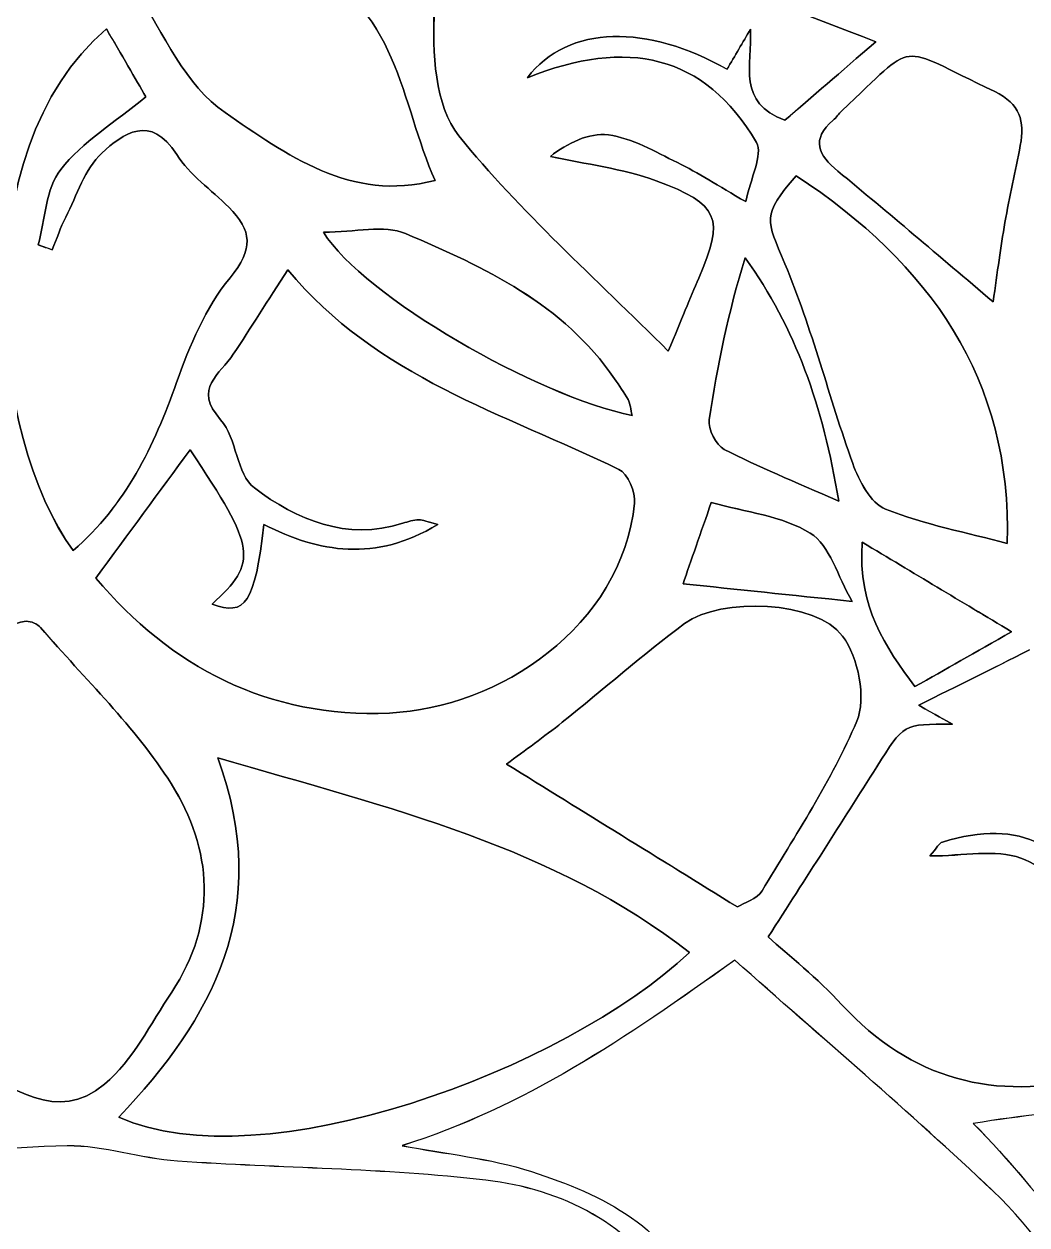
# Model space of a CAD drawing. Extents: x 105 to 524, y 66 to 486.
# Drawn here: x 227.5 to 274.8, y 189.1 to 245.6 of the extents above; entities that cross this region are included whole.
import ezdxf

# ---------------------------------------------------------------- set-up
doc = ezdxf.new("R2010")
doc.units = 0
doc.layers.add('tree', color=7, linetype='CONTINUOUS')

msp = doc.modelspace()

# ---------------------------------------------------------------- linework, layer by layer
at = {"layer": 'tree', "color": 7}
for p, q in [((231.401112, 245.400191), (231.401112, 245.400191)), ((231.401165, 245.400163), (231.401165, 245.400163)), ((267.651346, 244.798307), (267.651346, 244.798307)), ((267.651428, 244.798416), (267.651428, 244.798416)), ((263.900677, 238.486188), (263.900677, 238.486188)), ((263.900701, 238.486241), (263.900701, 238.486241)), ((241.625766, 235.823266), (241.625766, 235.823266)), ((241.625818, 235.823319), (241.625818, 235.823319)), ((228.848271, 235.002088), (228.181757, 235.22475)), ((228.848271, 235.002088), (228.181757, 235.22475)), ((273.177416, 232.552804), (273.177416, 232.552804)), ((273.177416, 232.55278), (273.177416, 232.55278)), ((265.905749, 223.161165), (265.905749, 223.161165)), ((265.90583, 223.161221), (265.90583, 223.161221)), ((267.008677, 221.221335), (267.008677, 221.221335)), ((267.008758, 221.221229), (267.008758, 221.221229)), ((230.899328, 219.528958), (230.899328, 219.528891)), ((230.899356, 219.528792), (230.899356, 219.528944)), ((266.529619, 218.435125), (266.529619, 218.435125)), ((266.529647, 218.434991), (266.529647, 218.434991)), ((261.125667, 204.039251), (261.125667, 204.039251)), ((261.125691, 204.039198), (261.125691, 204.039198)), ((262.577979, 202.625427), (262.577979, 202.625427)), ((262.57806, 202.625321), (262.57806, 202.625321)), ((258.874842, 201.893258), (258.874842, 201.893258)), ((258.874842, 201.893205), (258.874842, 201.893205))]:
    msp.add_line(p, q, dxfattribs=at)
for points in [[(248.767279, 252.031888), (254.949904, 249.663768), (260.946406, 247.366663), (267.651346, 244.798307)], [(248.767279, 252.031888), (254.949904, 249.663768), (260.946406, 247.366663), (267.651346, 244.798307)], [(267.651428, 244.798416), (260.946487, 247.366772), (254.949985, 249.663606), (248.76736, 252.031994)], [(267.651428, 244.798416), (260.946487, 247.366772), (254.949985, 249.663606), (248.76736, 252.031994)], [(246.886645, 238.265928), (245.231303, 241.889657), (245.208873, 246.615486), (240.359815, 248.530272)], [(246.886645, 238.265928), (245.231303, 241.889657), (245.208873, 246.615486), (240.359815, 248.530272)], [(240.359868, 248.530301), (245.208926, 246.615514), (245.231359, 241.889686), (246.886698, 238.265956)], [(240.359868, 248.530301), (245.208926, 246.615514), (245.231359, 241.889686), (246.886698, 238.265956)], [(232.804106, 247.210587), (234.069576, 245.18874), (235.132368, 242.724242), (236.985581, 241.459286)], [(232.804106, 247.210587), (234.069576, 245.18874), (235.132368, 242.724242), (236.985581, 241.459286)], [(236.985634, 241.459311), (235.132421, 242.724266), (234.069629, 245.188768), (232.804159, 247.210615)], [(236.985634, 241.459311), (235.132421, 242.724266), (234.069629, 245.188768), (232.804159, 247.210615)], [(248.009438, 240.359752), (246.869472, 241.77395), (246.739696, 244.329758), (246.850514, 246.326773)], [(248.009438, 240.359752), (246.869472, 241.77395), (246.739696, 244.329758), (246.850514, 246.326773)], [(246.850595, 246.326614), (246.739777, 244.329596), (246.869539, 241.774056), (248.009251, 240.359858)], [(246.850595, 246.326614), (246.739777, 244.329596), (246.869539, 241.774056), (248.009251, 240.359858)], [(251.231813, 243.106557), (253.16887, 245.632464), (256.917754, 245.616977), (260.638865, 243.503023)], [(251.231813, 243.106557), (253.16887, 245.632464), (256.917754, 245.616977), (260.638865, 243.503023)], [(260.637983, 243.504519), (256.917673, 245.617139), (253.168792, 245.632358), (251.232, 243.106452)], [(260.637983, 243.504519), (256.917673, 245.617139), (253.168792, 245.632358), (251.232, 243.106452)], [(231.401112, 245.400191), (224.643297, 239.661171), (225.916247, 226.131113), (229.834426, 220.834483)], [(231.401112, 245.400191), (224.643297, 239.661171), (225.916247, 226.131113), (229.834426, 220.834483)], [(229.834211, 220.834454), (225.916299, 226.131088), (224.64335, 239.661143), (231.401165, 245.400163)], [(229.834211, 220.834454), (225.916299, 226.131088), (224.64335, 239.661143), (231.401165, 245.400163)], [(233.258861, 242.19989), (232.777669, 243.029133), (232.095933, 244.203583), (231.401112, 245.400191)], [(233.258861, 242.19989), (232.777669, 243.029133), (232.095933, 244.203583), (231.401112, 245.400191)], [(231.401165, 245.400163), (232.095717, 244.203555), (232.777453, 243.029105), (233.258914, 242.199862)], [(231.401165, 245.400163), (232.095717, 244.203555), (232.777453, 243.029105), (233.258914, 242.199862)], [(262.020763, 240.058706), (259.599303, 244.202514), (255.924921, 244.992511), (251.231813, 243.106557)], [(262.020763, 240.058706), (259.599303, 244.202514), (255.924921, 244.992511), (251.231813, 243.106557)], [(251.232, 243.106452), (255.924844, 244.992402), (259.599222, 244.202409), (262.020681, 240.058596)], [(251.232, 243.106452), (255.924844, 244.992402), (259.599222, 244.202409), (262.020681, 240.058596)], [(261.750976, 245.397948), (261.380333, 244.766271), (261.009691, 244.134594), (260.637983, 243.504519)], [(261.750976, 245.397948), (261.380333, 244.766271), (261.009691, 244.134594), (260.637983, 243.504519)], [(260.638865, 243.503023), (261.009504, 244.1347), (261.380146, 244.766377), (261.750789, 245.397786)], [(260.638865, 243.503023), (261.009504, 244.1347), (261.380146, 244.766377), (261.750789, 245.397786)], [(263.367329, 241.101693), (261.130927, 241.90023), (261.7929, 243.677789), (261.750976, 245.397948)], [(263.367329, 241.101693), (261.130927, 241.90023), (261.7929, 243.677789), (261.750976, 245.397948)], [(261.750789, 245.397786), (261.792713, 243.677895), (261.131004, 241.90034), (263.367411, 241.101799)], [(261.750789, 245.397786), (261.792713, 243.677895), (261.131004, 241.90034), (263.367411, 241.101799)], [(267.651346, 244.798307), (265.940462, 243.321903), (264.661639, 242.218471), (263.367329, 241.101693)], [(267.651346, 244.798307), (265.940462, 243.321903), (264.661639, 242.218471), (263.367329, 241.101693)], [(263.367411, 241.101799), (264.661721, 242.21858), (265.940544, 243.322009), (267.651428, 244.798416)], [(263.367411, 241.101799), (264.661721, 242.21858), (265.940544, 243.322009), (267.651428, 244.798416)], [(273.254054, 242.449251), (268.469618, 244.722057), (269.67367, 244.902803), (266.041748, 241.53671)], [(273.254054, 242.449251), (268.469618, 244.722057), (269.67367, 244.902803), (266.041748, 241.53671)], [(266.041748, 241.536682), (269.67367, 244.902778), (268.469618, 244.722033), (273.254054, 242.449223)], [(266.041748, 241.536682), (269.67367, 244.902778), (268.469618, 244.722033), (273.254054, 242.449223)], [(229.24268, 238.784137), (230.261679, 240.083799), (231.784303, 240.989132), (233.258861, 242.19989)], [(229.24268, 238.784137), (230.261679, 240.083799), (231.784303, 240.989132), (233.258861, 242.19989)], [(233.258914, 242.199862), (231.784091, 240.989104), (230.261731, 240.083774), (229.242733, 238.784112)], [(233.258914, 242.199862), (231.784091, 240.989104), (230.261731, 240.083774), (229.242733, 238.784112)], [(274.457308, 239.915601), (274.673339, 241.044931), (274.459778, 241.876308), (273.254054, 242.449251)], [(274.457308, 239.915601), (274.673339, 241.044931), (274.459778, 241.876308), (273.254054, 242.449251)], [(273.254054, 242.449223), (274.459711, 241.876284), (274.673339, 241.044906), (274.457308, 239.915577)], [(273.254054, 242.449223), (274.459711, 241.876284), (274.673339, 241.044906), (274.457308, 239.915577)], [(234.710189, 239.483893), (233.479164, 241.442734), (232.172838, 240.46131), (231.180273, 239.548236)], [(234.710189, 239.483893), (233.479164, 241.442734), (232.172838, 240.46131), (231.180273, 239.548236)], [(231.180326, 239.548211), (232.172623, 240.461285), (233.479217, 241.442706), (234.710242, 239.483868)], [(231.180326, 239.548211), (232.172623, 240.461285), (233.479217, 241.442706), (234.710242, 239.483868)], [(236.985581, 241.459286), (239.851918, 239.502851), (242.913454, 237.21429), (246.886645, 238.265928)], [(236.985581, 241.459286), (239.851918, 239.502851), (242.913454, 237.21429), (246.886645, 238.265928)], [(246.886698, 238.265956), (242.913242, 237.214318), (239.851971, 239.502876), (236.985634, 241.459311)], [(246.886698, 238.265956), (242.913242, 237.214318), (239.851971, 239.502876), (236.985634, 241.459311)], [(265.639864, 241.101263), (264.582413, 240.191128), (264.938101, 239.465739), (265.864439, 238.702176)], [(265.639864, 241.101263), (264.582413, 240.191128), (264.938101, 239.465739), (265.864439, 238.702176)], [(265.864439, 238.702148), (264.938101, 239.465714), (264.582413, 240.191099), (265.639864, 241.101238)], [(265.864439, 238.702148), (264.938101, 239.465714), (264.582413, 240.191099), (265.639864, 241.101238)], [(266.041748, 241.53671), (265.897286, 241.402951), (265.788602, 241.229416), (265.639864, 241.101263)], [(266.041748, 241.53671), (265.897286, 241.402951), (265.788602, 241.229416), (265.639864, 241.101263)], [(265.639864, 241.101238), (265.788602, 241.229388), (265.897286, 241.402926), (266.041748, 241.536682)], [(265.639864, 241.101238), (265.788602, 241.229388), (265.897286, 241.402926), (266.041748, 241.536682)], [(255.047373, 240.408075), (254.127709, 240.531421), (253.12286, 240.020419), (252.315084, 239.396217)], [(255.047373, 240.408075), (254.127709, 240.531421), (253.12286, 240.020419), (252.315084, 239.396217)], [(252.315165, 239.396323), (253.122942, 240.020524), (254.127787, 240.531527), (255.04745, 240.408181)], [(252.315165, 239.396323), (253.122942, 240.020524), (254.127787, 240.531527), (255.04745, 240.408181)], [(248.009251, 240.359858), (250.892945, 236.782314), (254.401232, 233.708296), (257.872131, 230.21859)], [(248.009251, 240.359858), (250.892945, 236.782314), (254.401232, 233.708296), (257.872131, 230.21859)], [(257.87205, 230.218753), (254.401419, 233.70819), (250.892867, 236.782208), (248.009438, 240.359752)], [(257.87205, 230.218753), (254.401419, 233.70819), (250.892867, 236.782208), (248.009438, 240.359752)], [(258.301172, 239.107613), (257.248526, 239.623685), (256.17158, 240.257499), (255.047373, 240.408075)], [(258.301172, 239.107613), (257.248526, 239.623685), (256.17158, 240.257499), (255.047373, 240.408075)], [(255.04745, 240.408181), (256.171661, 240.257605), (257.248607, 239.623794), (258.301254, 239.107719)], [(255.04745, 240.408181), (256.171661, 240.257605), (257.248607, 239.623794), (258.301254, 239.107719)], [(262.020681, 240.058596), (262.355274, 239.485925), (261.740029, 238.358465), (261.519458, 237.265178)], [(262.020681, 240.058596), (262.355274, 239.485925), (261.740029, 238.358465), (261.519458, 237.265178)], [(261.519539, 237.265284), (261.74011, 238.358303), (262.355355, 239.486031), (262.020763, 240.058706)], [(261.519539, 237.265284), (261.74011, 238.358303), (262.355355, 239.486031), (262.020763, 240.058706)], [(273.734982, 236.283863), (273.948342, 237.499158), (274.225254, 238.703242), (274.457308, 239.915601)], [(273.734982, 236.283863), (273.948342, 237.499158), (274.225254, 238.703242), (274.457308, 239.915601)], [(274.457308, 239.915577), (274.225254, 238.703217), (273.948342, 237.499133), (273.734982, 236.283835)], [(274.457308, 239.915577), (274.225254, 238.703217), (273.948342, 237.499133), (273.734982, 236.283835)], [(231.180273, 239.548236), (230.372232, 238.804693), (230.007731, 237.569643), (229.479807, 236.535623)], [(231.180273, 239.548236), (230.372232, 238.804693), (230.007731, 237.569643), (229.479807, 236.535623)], [(229.47986, 236.535599), (230.007784, 237.569615), (230.372285, 238.804669), (231.180326, 239.548211)], [(229.47986, 236.535599), (230.007784, 237.569615), (230.372285, 238.804669), (231.180326, 239.548211)], [(237.167695, 237.002041), (236.339895, 237.825675), (235.314751, 238.521963), (234.710189, 239.483893)], [(237.167695, 237.002041), (236.339895, 237.825675), (235.314751, 238.521963), (234.710189, 239.483893)], [(234.710242, 239.483868), (235.314804, 238.521935), (236.339948, 237.82565), (237.167752, 237.002013)], [(234.710242, 239.483868), (235.314804, 238.521935), (236.339948, 237.82565), (237.167752, 237.002013)], [(252.315084, 239.396217), (253.981641, 239.026718), (255.713353, 238.834489), (257.300599, 238.25007)], [(252.315084, 239.396217), (253.981641, 239.026718), (255.713353, 238.834489), (257.300599, 238.25007)], [(257.300681, 238.249908), (255.713431, 238.834598), (253.981723, 239.026823), (252.315165, 239.396323)], [(257.300681, 238.249908), (255.713431, 238.834598), (253.981723, 239.026823), (252.315165, 239.396323)], [(228.181757, 235.22475), (228.511008, 236.430435), (228.531836, 237.877738), (229.24268, 238.784137)], [(228.181757, 235.22475), (228.511008, 236.430435), (228.531836, 237.877738), (229.24268, 238.784137)], [(229.242733, 238.784112), (228.531889, 237.87771), (228.511061, 236.430407), (228.18181, 235.224722)], [(229.242733, 238.784112), (228.531889, 237.87771), (228.511061, 236.430407), (228.18181, 235.224722)], [(261.519458, 237.265178), (260.203784, 238.026071), (259.281718, 238.626781), (258.301172, 239.107613)], [(261.519458, 237.265178), (260.203784, 238.026071), (259.281718, 238.626781), (258.301172, 239.107613)], [(258.301254, 239.107719), (259.281799, 238.626618), (260.203597, 238.025912), (261.519539, 237.265284)], [(258.301254, 239.107719), (259.281799, 238.626618), (260.203597, 238.025912), (261.519539, 237.265284)], [(257.300599, 238.25007), (260.306326, 237.142898), (260.515947, 236.476247), (259.306286, 233.664407)], [(257.300599, 238.25007), (260.306326, 237.142898), (260.515947, 236.476247), (259.306286, 233.664407)], [(259.306367, 233.664513), (260.51576, 236.476357), (260.306407, 237.143008), (257.300681, 238.249908)], [(259.306367, 233.664513), (260.51576, 236.476357), (260.306407, 237.143008), (257.300681, 238.249908)], [(263.900677, 238.486188), (262.260824, 236.609844), (262.493943, 236.421623), (263.366074, 234.339172)], [(263.900677, 238.486188), (262.260824, 236.609844), (262.493943, 236.421623), (263.366074, 234.339172)], [(263.366102, 234.339225), (262.493972, 236.421676), (262.260849, 236.609901), (263.900701, 238.486241)], [(263.366102, 234.339225), (262.493972, 236.421676), (262.260849, 236.609901), (263.900701, 238.486241)], [(273.847137, 221.165805), (274.063968, 228.928006), (270.193851, 234.335705), (263.900677, 238.486188)], [(273.847137, 221.165805), (274.063968, 228.928006), (270.193851, 234.335705), (263.900677, 238.486188)], [(263.900701, 238.486241), (270.193879, 234.335757), (274.063993, 228.928059), (273.847161, 221.165857)], [(263.900701, 238.486241), (270.193879, 234.335757), (274.063993, 228.928059), (273.847161, 221.165857)], [(265.864439, 238.702176), (268.247978, 236.737461), (270.595471, 234.729232), (273.177416, 232.552804)], [(265.864439, 238.702176), (268.247978, 236.737461), (270.595471, 234.729232), (273.177416, 232.552804)], [(273.177416, 232.55278), (270.595471, 234.729207), (268.247978, 236.737437), (265.864439, 238.702148)], [(273.177416, 232.55278), (270.595471, 234.729207), (268.247978, 236.737437), (265.864439, 238.702148)], [(228.848059, 235.002059), (229.056343, 235.514663), (229.22938, 236.044888), (229.47986, 236.535599)], [(228.848059, 235.002059), (229.056343, 235.514663), (229.22938, 236.044888), (229.47986, 236.535599)], [(229.479807, 236.535623), (229.229327, 236.044913), (229.05629, 235.514691), (228.848271, 235.002088)], [(229.479807, 236.535623), (229.229327, 236.044913), (229.05629, 235.514691), (228.848271, 235.002088)], [(237.22324, 233.677862), (238.337037, 235.029855), (238.263335, 235.91169), (237.167695, 237.002041)], [(237.22324, 233.677862), (238.337037, 235.029855), (238.263335, 235.91169), (237.167695, 237.002041)], [(237.167752, 237.002013), (238.263388, 235.911665), (238.336822, 235.029827), (237.223293, 233.677834)], [(237.167752, 237.002013), (238.263388, 235.911665), (238.336822, 235.029827), (237.223293, 233.677834)], [(241.625766, 235.823266), (243.129431, 235.823266), (244.477417, 236.186895), (245.489741, 235.758122)], [(241.625766, 235.823266), (243.129431, 235.823266), (244.477417, 236.186895), (245.489741, 235.758122)], [(245.489525, 235.758175), (244.477469, 236.186948), (243.129216, 235.823319), (241.625818, 235.823319)], [(245.489525, 235.758175), (244.477469, 236.186948), (243.129216, 235.823319), (241.625818, 235.823319)], [(273.177416, 232.552804), (273.385167, 233.961929), (273.531771, 235.127835), (273.734982, 236.283863)], [(273.177416, 232.552804), (273.385167, 233.961929), (273.531771, 235.127835), (273.734982, 236.283863)], [(273.734982, 236.283835), (273.531771, 235.127807), (273.385167, 233.961905), (273.177416, 232.55278)], [(273.734982, 236.283835), (273.531771, 235.127807), (273.385167, 233.961905), (273.177416, 232.55278)], [(256.166535, 227.196315), (251.74473, 228.072544), (243.48966, 232.810653), (241.625766, 235.823266)], [(256.166535, 227.196315), (251.74473, 228.072544), (243.48966, 232.810653), (241.625766, 235.823266)], [(241.625818, 235.823319), (243.489713, 232.81071), (251.744783, 228.072601), (256.166588, 227.1961)], [(241.625818, 235.823319), (243.489713, 232.81071), (251.744783, 228.072601), (256.166588, 227.1961)], [(255.335846, 228.923734), (252.927474, 232.453222), (249.222383, 234.177385), (245.489525, 235.758175)], [(255.335846, 228.923734), (252.927474, 232.453222), (249.222383, 234.177385), (245.489525, 235.758175)], [(245.489741, 235.758122), (249.222331, 234.177328), (252.927686, 232.453166), (255.335793, 228.923681)], [(245.489741, 235.758122), (249.222331, 234.177328), (252.927686, 232.453166), (255.335793, 228.923681)], [(228.18181, 235.224722), (228.403983, 235.150501), (228.626155, 235.07628), (228.848059, 235.002059)], [(228.18181, 235.224722), (228.403983, 235.150501), (228.626155, 235.07628), (228.848059, 235.002059)], [(261.492301, 234.624845), (260.705088, 232.072773), (260.183037, 229.543663), (259.796107, 226.993997)], [(261.492301, 234.624845), (260.705088, 232.072773), (260.183037, 229.543663), (259.796107, 226.993997)], [(259.796294, 226.993944), (260.183224, 229.54361), (260.705007, 232.07272), (261.49222, 234.624788)], [(259.796294, 226.993944), (260.183224, 229.54361), (260.705007, 232.07272), (261.49222, 234.624788)], [(261.49222, 234.624788), (263.87763, 231.295272), (265.148709, 227.658993), (265.905749, 223.161165)], [(261.49222, 234.624788), (263.87763, 231.295272), (265.148709, 227.658993), (265.905749, 223.161165)], [(265.90583, 223.161221), (265.14879, 227.659046), (263.877711, 231.295325), (261.492301, 234.624845)], [(265.90583, 223.161221), (265.14879, 227.659046), (263.877711, 231.295325), (261.492301, 234.624845)], [(263.366074, 234.339172), (264.642226, 231.292121), (265.445198, 228.049907), (266.56193, 224.931037)], [(263.366074, 234.339172), (264.642226, 231.292121), (265.445198, 228.049907), (266.56193, 224.931037)], [(266.561958, 224.93109), (265.445222, 228.049959), (264.642254, 231.292174), (263.366102, 234.339225)], [(266.561958, 224.93109), (265.445222, 228.049959), (264.642254, 231.292174), (263.366102, 234.339225)], [(234.702713, 228.744321), (235.31582, 230.480231), (236.073661, 232.282086), (237.22324, 233.677862)], [(234.702713, 228.744321), (235.31582, 230.480231), (236.073661, 232.282086), (237.22324, 233.677862)], [(237.223293, 233.677834), (236.073449, 232.282058), (235.315608, 230.480207), (234.702766, 228.744297)], [(237.223293, 233.677834), (236.073449, 232.282058), (235.315608, 230.480207), (234.702766, 228.744297)], [(237.377023, 230.074435), (238.195481, 231.319366), (238.991775, 232.578984), (239.944282, 234.060192)], [(237.377023, 230.074435), (238.195481, 231.319366), (238.991775, 232.578984), (239.944282, 234.060192)], [(239.94431, 234.060178), (238.991803, 232.57897), (238.19551, 231.319352), (237.377051, 230.074156)], [(239.94431, 234.060178), (238.991803, 232.57897), (238.19551, 231.319352), (237.377051, 230.074156)], [(239.944282, 234.060192), (244.152462, 228.984351), (250.116654, 227.287155), (255.548645, 224.654456)], [(239.944282, 234.060192), (244.152462, 228.984351), (250.116654, 227.287155), (255.548645, 224.654456)], [(255.548673, 224.654445), (250.116679, 227.286876), (244.152491, 228.984337), (239.94431, 234.060178)], [(255.548673, 224.654445), (250.116679, 227.286876), (244.152491, 228.984337), (239.94431, 234.060178)], [(259.306286, 233.664407), (258.895056, 232.708348), (258.505452, 231.742678), (257.87205, 230.218753)], [(259.306286, 233.664407), (258.895056, 232.708348), (258.505452, 231.742678), (257.87205, 230.218753)], [(257.872131, 230.21859), (258.505533, 231.742516), (258.895134, 232.708189), (259.306367, 233.664513)], [(257.872131, 230.21859), (258.505533, 231.742516), (258.895134, 232.708189), (259.306367, 233.664513)], [(236.778602, 226.994279), (235.459457, 228.474954), (236.759376, 229.134663), (237.377023, 230.074435)], [(236.778602, 226.994279), (235.459457, 228.474954), (236.759376, 229.134663), (237.377023, 230.074435)], [(237.377051, 230.074156), (236.759404, 229.134649), (235.459485, 228.47494), (236.778631, 226.994265)], [(237.377051, 230.074156), (236.759404, 229.134649), (235.459485, 228.47494), (236.778631, 226.994265)], [(234.702766, 228.744297), (233.642108, 225.740761), (232.314951, 222.974574), (229.834211, 220.834454)], [(234.702766, 228.744297), (233.642108, 225.740761), (232.314951, 222.974574), (229.834211, 220.834454)], [(229.834426, 220.834483), (232.315166, 222.974334), (233.642055, 225.740521), (234.702713, 228.744321)], [(229.834426, 220.834483), (232.315166, 222.974334), (233.642055, 225.740521), (234.702713, 228.744321)], [(255.335793, 228.923681), (255.556632, 228.600367), (255.793755, 228.28426), (255.97534, 227.939589)], [(255.335793, 228.923681), (255.556632, 228.600367), (255.793755, 228.28426), (255.97534, 227.939589)], [(255.975393, 227.939642), (255.793808, 228.284317), (255.556685, 228.60042), (255.335846, 228.923734)], [(255.975393, 227.939642), (255.793808, 228.284317), (255.556685, 228.60042), (255.335846, 228.923734)], [(255.97534, 227.939589), (256.083488, 227.734548), (256.097641, 227.480114), (256.166535, 227.196315)], [(255.97534, 227.939589), (256.083488, 227.734548), (256.097641, 227.480114), (256.166535, 227.196315)], [(256.166588, 227.1961), (256.097694, 227.48017), (256.083541, 227.734601), (255.975393, 227.939642)], [(256.166588, 227.1961), (256.097694, 227.48017), (256.083541, 227.734601), (255.975393, 227.939642)], [(238.369588, 223.778226), (237.519355, 224.41711), (237.55006, 226.128192), (236.778602, 226.994279)], [(238.369588, 223.778226), (237.519355, 224.41711), (237.55006, 226.128192), (236.778602, 226.994279)], [(236.778631, 226.994265), (237.550089, 226.128178), (237.519379, 224.416832), (238.369613, 223.778212)], [(236.778631, 226.994265), (237.550089, 226.128178), (237.519379, 224.416832), (238.369613, 223.778212)], [(259.796107, 226.993997), (259.730148, 226.559085), (260.118948, 225.798722), (260.509085, 225.596351)], [(259.796107, 226.993997), (259.730148, 226.559085), (260.118948, 225.798722), (260.509085, 225.596351)], [(260.509272, 225.596298), (260.118871, 225.798669), (259.730335, 226.559032), (259.796294, 226.993944)], [(260.509272, 225.596298), (260.118871, 225.798669), (259.730335, 226.559032), (259.796294, 226.993944)], [(230.899328, 219.528891), (232.424891, 221.605468), (233.890368, 223.599816), (235.338758, 225.57147)], [(230.899328, 219.528891), (232.424891, 221.605468), (233.890368, 223.599816), (235.338758, 225.57147)], [(235.338786, 225.571371), (233.890397, 223.599717), (232.424915, 221.605369), (230.899356, 219.528792)], [(235.338786, 225.571371), (233.890397, 223.599717), (232.424915, 221.605369), (230.899356, 219.528792)], [(235.338758, 225.57147), (238.451834, 220.943089), (238.550101, 220.279909), (236.37832, 218.309857)], [(235.338758, 225.57147), (238.451834, 220.943089), (238.550101, 220.279909), (236.37832, 218.309857)], [(236.378348, 218.309758), (238.550129, 220.27981), (238.451859, 220.94299), (235.338786, 225.571371)], [(236.378348, 218.309758), (238.550129, 220.27981), (238.451859, 220.94299), (235.338786, 225.571371)], [(260.509085, 225.596351), (262.100603, 224.770315), (263.774103, 224.102863), (265.90583, 223.161221)], [(260.509085, 225.596351), (262.100603, 224.770315), (263.774103, 224.102863), (265.90583, 223.161221)], [(265.905749, 223.161165), (263.774022, 224.102807), (262.100526, 224.770259), (260.509272, 225.596298)], [(265.905749, 223.161165), (263.774022, 224.102807), (262.100526, 224.770259), (260.509272, 225.596298)], [(255.548645, 224.654456), (255.966288, 224.452085), (256.335325, 223.57879), (256.281918, 223.06352)], [(255.548645, 224.654456), (255.966288, 224.452085), (256.335325, 223.57879), (256.281918, 223.06352)], [(256.281947, 223.063506), (256.335354, 223.578776), (255.966313, 224.452071), (255.548673, 224.654445)], [(256.281947, 223.063506), (256.335354, 223.578776), (255.966313, 224.452071), (255.548673, 224.654445)], [(266.56193, 224.931037), (266.854333, 224.113806), (267.40709, 223.060567), (268.105918, 222.781841)], [(266.56193, 224.931037), (266.854333, 224.113806), (267.40709, 223.060567), (268.105918, 222.781841)], [(268.105943, 222.781894), (267.407118, 223.060355), (266.854358, 224.113863), (266.561958, 224.93109)], [(268.105943, 222.781894), (267.407118, 223.060355), (266.854358, 224.113863), (266.561958, 224.93109)], [(245.359721, 222.114135), (242.70087, 221.274213), (240.369669, 222.275125), (238.369588, 223.778226)], [(245.359721, 222.114135), (242.70087, 221.274213), (240.369669, 222.275125), (238.369588, 223.778226)], [(238.369613, 223.778212), (240.369693, 222.275111), (242.700895, 221.274199), (245.359745, 222.114121)], [(238.369613, 223.778212), (240.369693, 222.275111), (242.700895, 221.274199), (245.359745, 222.114121)], [(256.281918, 223.06352), (255.677624, 217.235592), (249.902225, 213.410825), (244.729254, 213.17615)], [(256.281918, 223.06352), (255.677624, 217.235592), (249.902225, 213.410825), (244.729254, 213.17615)], [(244.729282, 213.175871), (249.902253, 213.410814), (255.677649, 217.235581), (256.281947, 223.063506)], [(244.729282, 213.175871), (249.902253, 213.410814), (255.677649, 217.235581), (256.281947, 223.063506)], [(259.899182, 223.096342), (259.397959, 221.654649), (258.938395, 220.334159), (258.565883, 219.262498)], [(259.899182, 223.096342), (259.397959, 221.654649), (258.938395, 220.334159), (258.565883, 219.262498)], [(258.565911, 219.262632), (258.93842, 220.334025), (259.397719, 221.654779), (259.899206, 223.096212)], [(258.565911, 219.262632), (258.93842, 220.334025), (259.397719, 221.654779), (259.899206, 223.096212)], [(264.558914, 221.650641), (263.242972, 222.470006), (261.518471, 222.633131), (259.899182, 223.096342)], [(264.558914, 221.650641), (263.242972, 222.470006), (261.518471, 222.633131), (259.899182, 223.096342)], [(259.899206, 223.096212), (261.518231, 222.632997), (263.243, 222.469872), (264.558939, 221.650507)], [(259.899206, 223.096212), (261.518231, 222.632997), (263.243, 222.469872), (264.558939, 221.650507)], [(268.105918, 222.781841), (269.954322, 222.044973), (271.948261, 221.673067), (273.847137, 221.165805)], [(268.105918, 222.781841), (269.954322, 222.044973), (271.948261, 221.673067), (273.847137, 221.165805)], [(273.847161, 221.165857), (271.948021, 221.673124), (269.95435, 222.045026), (268.105943, 222.781894)], [(273.847161, 221.165857), (271.948021, 221.673124), (269.95435, 222.045026), (268.105943, 222.781894)], [(236.37832, 218.309857), (237.9426, 217.714223), (238.392286, 218.357648), (238.81927, 222.051862)], [(236.37832, 218.309857), (237.9426, 217.714223), (238.392286, 218.357648), (238.81927, 222.051862)], [(238.819298, 222.051495), (238.39231, 218.357549), (237.942628, 217.714124), (236.378348, 218.309758)], [(238.819298, 222.051495), (238.39231, 218.357549), (237.942628, 217.714124), (236.378348, 218.309758)], [(238.81927, 222.051862), (241.432994, 220.736714), (244.067277, 220.278575), (247.006516, 222.054332)], [(238.81927, 222.051862), (241.432994, 220.736714), (244.067277, 220.278575), (247.006516, 222.054332)], [(247.006276, 222.054318), (244.067305, 220.278628), (241.433022, 220.736767), (238.819298, 222.051495)], [(247.006276, 222.054318), (244.067305, 220.278628), (241.433022, 220.736767), (238.819298, 222.051495)], [(246.116225, 222.280462), (245.862009, 222.270585), (245.605924, 222.191827), (245.359721, 222.114135)], [(246.116225, 222.280462), (245.862009, 222.270585), (245.605924, 222.191827), (245.359721, 222.114135)], [(245.359745, 222.114121), (245.605953, 222.191813), (245.862038, 222.27057), (246.116253, 222.280184)], [(245.359745, 222.114121), (245.605953, 222.191813), (245.862038, 222.27057), (246.116253, 222.280184)], [(247.006516, 222.054332), (246.509565, 222.187022), (246.310894, 222.287938), (246.116225, 222.280462)], [(247.006516, 222.054332), (246.509565, 222.187022), (246.310894, 222.287938), (246.116225, 222.280462)], [(246.116253, 222.280184), (246.310919, 222.287945), (246.509593, 222.187008), (247.006276, 222.054318)], [(246.116253, 222.280184), (246.310919, 222.287945), (246.509593, 222.187008), (247.006276, 222.054318)], [(266.529619, 218.435125), (265.854025, 219.605303), (265.484451, 221.07423), (264.558914, 221.650641)], [(266.529619, 218.435125), (265.854025, 219.605303), (265.484451, 221.07423), (264.558914, 221.650641)], [(264.558939, 221.650507), (265.484479, 221.074365), (265.854053, 219.605169), (266.529647, 218.434991)], [(264.558939, 221.650507), (265.484479, 221.074365), (265.854053, 219.605169), (266.529647, 218.434991)], [(269.493238, 214.420161), (268.096651, 216.303444), (266.800739, 218.143741), (267.008758, 221.221229)], [(269.493238, 214.420161), (268.096651, 216.303444), (266.800739, 218.143741), (267.008758, 221.221229)], [(267.008677, 221.221335), (266.800926, 218.14385), (268.096838, 216.30355), (269.493157, 214.419998)], [(267.008677, 221.221335), (266.800926, 218.14385), (268.096838, 216.30355), (269.493157, 214.419998)], [(274.047412, 217.00224), (271.599783, 218.469298), (269.477134, 219.741729), (267.008677, 221.221335)], [(274.047412, 217.00224), (271.599783, 218.469298), (269.477134, 219.741729), (267.008677, 221.221335)], [(267.008758, 221.221229), (269.476947, 219.741623), (271.599597, 218.46946), (274.04749, 217.002131)], [(267.008758, 221.221229), (269.476947, 219.741623), (271.599597, 218.46946), (274.04749, 217.002131)], [(244.729254, 213.17615), (239.006197, 212.916378), (234.414557, 215.365926), (230.899328, 219.528958)], [(244.729254, 213.17615), (239.006197, 212.916378), (234.414557, 215.365926), (230.899328, 219.528958)], [(230.899356, 219.528944), (234.414582, 215.365912), (239.006221, 212.916364), (244.729282, 213.175871)], [(230.899356, 219.528944), (234.414582, 215.365912), (239.006221, 212.916364), (244.729282, 213.175871)], [(258.565883, 219.262498), (261.149966, 218.994182), (263.568487, 218.742687), (266.529619, 218.435125)], [(258.565883, 219.262498), (261.149966, 218.994182), (263.568487, 218.742687), (266.529619, 218.435125)], [(266.529647, 218.434991), (263.568512, 218.742821), (261.149991, 218.994048), (258.565911, 219.262632)], [(266.529647, 218.434991), (263.568512, 218.742821), (261.149991, 218.994048), (258.565911, 219.262632)], [(266.086078, 216.7988), (264.866, 218.463961), (260.347531, 218.656454), (258.641988, 217.386958)], [(266.086078, 216.7988), (264.866, 218.463961), (260.347531, 218.656454), (258.641988, 217.386958)], [(258.642016, 217.386905), (260.347555, 218.656666), (264.866028, 218.463904), (266.085839, 216.798747)], [(258.642016, 217.386905), (260.347555, 218.656666), (264.866028, 218.463904), (266.085839, 216.798747)], [(223.555348, 213.101728), (223.238113, 214.38217), (226.323151, 217.487158), (227.617997, 217.495434)], [(223.555348, 213.101728), (223.238113, 214.38217), (226.323151, 217.487158), (227.617997, 217.495434)], [(227.617786, 217.495353), (226.323207, 217.487063), (223.238169, 214.382089), (223.55514, 213.10165)], [(227.617786, 217.495353), (226.323207, 217.487063), (223.238169, 214.382089), (223.55514, 213.10165)], [(228.297652, 217.200872), (228.150251, 217.372008), (227.847433, 217.496954), (227.617786, 217.495353)], [(228.297652, 217.200872), (228.150251, 217.372008), (227.847433, 217.496954), (227.617786, 217.495353)], [(227.617997, 217.495434), (227.847377, 217.496845), (228.150194, 217.371821), (228.297595, 217.200685)], [(227.617997, 217.495434), (227.847377, 217.496845), (228.150194, 217.371821), (228.297595, 217.200685)], [(252.871422, 212.738233), (254.800739, 214.281117), (256.66223, 215.912905), (258.642016, 217.386905)], [(252.871422, 212.738233), (254.800739, 214.281117), (256.66223, 215.912905), (258.642016, 217.386905)], [(258.641988, 217.386958), (256.662202, 215.912958), (254.800714, 214.28117), (252.871661, 212.738021)], [(258.641988, 217.386958), (256.662202, 215.912958), (254.800714, 214.28117), (252.871661, 212.738021)], [(228.297595, 217.200685), (230.386064, 214.777567), (232.75278, 212.525585), (234.447108, 209.849367)], [(228.297595, 217.200685), (230.386064, 214.777567), (232.75278, 212.525585), (234.447108, 209.849367)], [(234.447165, 209.84929), (232.752837, 212.525772), (230.386121, 214.777486), (228.297652, 217.200872)], [(234.447165, 209.84929), (232.752837, 212.525772), (230.386121, 214.777486), (228.297652, 217.200872)], [(266.085839, 216.798747), (266.821782, 215.794364), (267.211916, 213.872904), (266.753421, 212.787361)], [(266.085839, 216.798747), (266.821782, 215.794364), (267.211916, 213.872904), (266.753421, 212.787361)], [(266.753393, 212.787145), (267.211891, 213.872957), (266.821754, 215.794417), (266.086078, 216.7988)], [(266.753393, 212.787145), (267.211891, 213.872957), (266.821754, 215.794417), (266.086078, 216.7988)], [(269.493157, 214.419998), (270.931132, 215.23536), (272.314899, 216.01975), (274.047412, 217.00224)], [(269.493157, 214.419998), (270.931132, 215.23536), (272.314899, 216.01975), (274.047412, 217.00224)], [(274.04749, 217.002131), (272.314712, 216.019909), (270.93121, 215.235518), (269.493238, 214.420161)], [(274.04749, 217.002131), (272.314712, 216.019909), (270.93121, 215.235518), (269.493238, 214.420161)], [(269.671987, 213.544411), (271.566058, 214.488455), (273.045954, 215.22612), (274.893292, 216.146937)], [(269.671987, 213.544411), (271.566058, 214.488455), (273.045954, 215.22612), (274.893292, 216.146937)], [(274.893373, 216.146832), (273.046035, 215.226283), (271.565871, 214.488346), (269.672068, 213.544302)], [(274.893373, 216.146832), (273.046035, 215.226283), (271.565871, 214.488346), (269.672068, 213.544302)], [(271.26885, 212.64415), (270.886724, 212.859602), (270.504599, 213.075058), (269.671987, 213.544411)], [(271.26885, 212.64415), (270.886724, 212.859602), (270.504599, 213.075058), (269.671987, 213.544411)], [(269.672068, 213.544302), (270.50468, 213.074952), (270.886802, 212.859497), (271.268663, 212.644309)], [(269.672068, 213.544302), (270.50468, 213.074952), (270.886802, 212.859497), (271.268663, 212.644309)], [(252.871661, 212.738021), (252.018493, 212.055886), (251.125531, 211.423941), (250.24993, 210.768501)], [(252.871661, 212.738021), (252.018493, 212.055886), (251.125531, 211.423941), (250.24993, 210.768501)], [(250.249955, 210.768449), (251.12556, 211.423889), (252.018518, 212.05583), (252.871422, 212.738233)], [(250.249955, 210.768449), (251.12556, 211.423889), (252.018518, 212.05583), (252.871422, 212.738233)], [(262.291798, 204.803082), (263.861688, 207.421632), (265.573909, 209.99426), (266.753393, 212.787145)], [(262.291798, 204.803082), (263.861688, 207.421632), (265.573909, 209.99426), (266.753393, 212.787145)], [(266.753421, 212.787361), (265.573933, 209.994204), (263.861716, 207.421579), (262.291826, 204.803297)], [(266.753421, 212.787361), (265.573933, 209.994204), (263.861716, 207.421579), (262.291826, 204.803297)], [(267.69514, 210.641526), (268.958208, 212.656699), (268.934978, 212.671117), (271.26885, 212.64415)], [(267.69514, 210.641526), (268.958208, 212.656699), (268.934978, 212.671117), (271.26885, 212.64415)], [(271.268663, 212.644309), (268.935055, 212.671261), (268.958289, 212.656586), (267.695221, 210.641688)], [(271.268663, 212.644309), (268.935055, 212.671261), (268.958289, 212.656586), (267.695221, 210.641688)], [(236.642441, 211.065121), (239.260172, 203.905492), (236.387961, 198.774921), (231.977367, 194.134264)], [(236.642441, 211.065121), (239.260172, 203.905492), (236.387961, 198.774921), (231.977367, 194.134264)], [(231.977367, 194.134207), (236.387961, 198.774868), (239.260172, 203.905439), (236.642441, 211.065064)], [(231.977367, 194.134207), (236.387961, 198.774868), (239.260172, 203.905439), (236.642441, 211.065064)], [(258.874842, 201.893258), (252.472183, 206.878594), (244.814732, 208.676173), (236.642441, 211.065121)], [(258.874842, 201.893258), (252.472183, 206.878594), (244.814732, 208.676173), (236.642441, 211.065121)], [(236.642441, 211.065064), (244.814732, 208.67612), (252.472183, 206.878537), (258.874842, 201.893205)], [(236.642441, 211.065064), (244.814732, 208.67612), (252.472183, 206.878537), (258.874842, 201.893205)], [(250.24993, 210.768501), (253.924576, 208.494895), (257.399215, 206.344897), (261.125667, 204.039251)], [(250.24993, 210.768501), (253.924576, 208.494895), (257.399215, 206.344897), (261.125667, 204.039251)], [(261.125691, 204.039198), (257.39924, 206.344845), (253.924336, 208.494842), (250.249955, 210.768449)], [(261.125691, 204.039198), (257.39924, 206.344845), (253.924336, 208.494842), (250.249955, 210.768449)], [(262.577979, 202.625427), (264.354553, 205.403898), (266.045407, 208.009896), (267.69514, 210.641526)], [(262.577979, 202.625427), (264.354553, 205.403898), (266.045407, 208.009896), (267.69514, 210.641526)], [(267.695221, 210.641688), (266.045488, 208.00979), (264.354366, 205.404057), (262.57806, 202.625321)], [(267.695221, 210.641688), (266.045488, 208.00979), (264.354366, 205.404057), (262.57806, 202.625321)], [(234.447108, 209.849367), (236.400725, 206.76387), (236.639717, 203.293119), (234.472473, 200.027678)], [(234.447108, 209.849367), (236.400725, 206.76387), (236.639717, 203.293119), (234.472473, 200.027678)], [(234.472529, 200.027596), (236.63977, 203.293306), (236.400777, 206.763789), (234.447165, 209.84929)], [(234.472529, 200.027596), (236.63977, 203.293306), (236.400777, 206.763789), (234.447165, 209.84929)], [(278.162851, 203.301956), (276.836494, 206.998842), (274.500485, 208.232827), (270.788723, 207.098692)], [(278.162851, 203.301956), (276.836494, 206.998842), (274.500485, 208.232827), (270.788723, 207.098692)], [(270.788804, 207.098586), (274.500566, 208.232721), (276.836576, 206.998732), (278.162928, 203.30185)], [(270.788804, 207.098586), (274.500566, 208.232721), (276.836576, 206.998732), (278.162928, 203.30185)], [(270.788723, 207.098692), (270.636513, 207.05197), (270.537443, 206.830909), (270.192969, 206.441918)], [(270.788723, 207.098692), (270.636513, 207.05197), (270.537443, 206.830909), (270.192969, 206.441918)], [(270.19305, 206.442077), (270.537524, 206.830803), (270.636594, 207.052129), (270.788804, 207.098586)], [(270.19305, 206.442077), (270.537524, 206.830803), (270.636594, 207.052129), (270.788804, 207.098586)], [(270.192969, 206.441918), (271.80051, 206.441918), (273.279877, 206.772439), (274.489806, 206.343402)], [(270.192969, 206.441918), (271.80051, 206.441918), (273.279877, 206.772439), (274.489806, 206.343402)], [(274.489884, 206.343564), (273.27969, 206.772334), (271.800592, 206.442077), (270.19305, 206.442077)], [(274.489884, 206.343564), (273.27969, 206.772334), (271.800592, 206.442077), (270.19305, 206.442077)], [(274.489806, 206.343402), (275.569687, 205.960553), (276.680013, 204.89957), (277.192983, 203.851937)], [(274.489806, 206.343402), (275.569687, 205.960553), (276.680013, 204.89957), (277.192983, 203.851937)], [(277.193065, 203.852099), (276.680094, 204.899729), (275.569768, 205.960712), (274.489884, 206.343564)], [(277.193065, 203.852099), (276.680094, 204.899729), (275.569768, 205.960712), (274.489884, 206.343564)], [(261.125667, 204.039251), (261.439695, 204.23548), (262.054139, 204.406616), (262.291798, 204.803082)], [(261.125667, 204.039251), (261.439695, 204.23548), (262.054139, 204.406616), (262.291798, 204.803082)], [(262.291826, 204.803297), (262.054167, 204.406563), (261.439455, 204.235427), (261.125691, 204.039198)], [(262.291826, 204.803297), (262.054167, 204.406563), (261.439455, 204.235427), (261.125691, 204.039198)], [(266.054219, 199.436073), (264.903306, 200.68848), (263.543306, 201.74893), (262.577979, 202.625427)], [(266.054219, 199.436073), (264.903306, 200.68848), (263.543306, 201.74893), (262.577979, 202.625427)], [(262.57806, 202.625321), (263.543387, 201.749088), (264.903119, 200.688374), (266.0543, 199.435967)], [(262.57806, 202.625321), (263.543387, 201.749089), (264.903119, 200.688374), (266.0543, 199.435967)], [(231.977367, 194.134264), (238.765623, 191.096554), (252.926137, 196.325906), (258.874842, 201.893258)], [(231.977367, 194.134264), (238.765623, 191.096554), (252.926137, 196.325906), (258.874842, 201.893258)], [(258.874842, 201.893205), (252.926137, 196.325853), (238.765623, 191.096501), (231.977367, 194.134207)], [(258.874842, 201.893205), (252.926137, 196.325853), (238.765623, 191.096501), (231.977367, 194.134207)], [(261.002803, 201.534864), (255.873893, 197.855334), (251.069962, 194.600304), (245.329813, 192.795513)], [(261.00283, 201.533102), (255.87392, 197.853839), (251.069722, 194.598809), (245.329839, 192.793751)], [(261.002829, 201.534159), (255.87392, 197.854898), (251.069722, 194.599867), (245.329841, 192.794809)], [(273.173117, 190.655395), (269.240249, 194.387253), (265.094022, 197.89458), (261.002803, 201.534864)], [(273.173144, 190.654958), (269.240275, 194.386814), (265.09405, 197.894141), (261.002829, 201.534159)], [(273.173143, 190.6539), (269.240276, 194.385758), (265.094048, 197.893085), (261.00283, 201.533102)], [(234.472473, 200.027678), (233.480709, 198.533117), (232.64169, 196.812962), (231.312932, 195.694042)], [(234.472473, 200.027678), (233.480709, 198.533117), (232.64169, 196.812962), (231.312932, 195.694042)], [(231.312988, 195.693965), (232.641747, 196.812881), (233.480765, 198.533304), (234.472529, 200.027596)], [(231.312988, 195.693965), (232.641747, 196.812881), (233.480765, 198.533304), (234.472529, 200.027596)], [(277.850953, 196.015783), (273.25157, 194.879514), (269.316835, 195.886296), (266.054219, 199.436073)], [(277.850953, 196.015783), (273.25157, 194.879514), (269.316835, 195.886296), (266.054219, 199.436073)], [(266.0543, 199.435967), (269.316648, 195.886458), (273.251651, 194.879404), (277.851034, 196.015942)], [(266.0543, 199.435967), (269.316648, 195.886458), (273.251651, 194.879404), (277.851034, 196.015942)], [(231.312932, 195.694042), (229.045287, 193.784597), (226.936522, 195.623561), (224.844317, 196.563333)], [(231.312932, 195.694042), (229.045287, 193.784597), (226.936522, 195.623561), (224.844317, 196.563333)], [(224.844374, 196.563255), (226.936579, 195.62348), (229.045343, 193.784516), (231.312988, 195.693965)], [(224.844374, 196.563255), (226.936579, 195.62348), (229.045343, 193.784516), (231.312988, 195.693965)], [(278.382137, 195.028007), (276.617847, 194.283398), (274.552878, 194.251093), (272.240636, 193.834336)], [(278.382164, 195.026245), (276.617874, 194.281902), (274.552905, 194.249598), (272.240663, 193.832574)], [(278.382162, 195.027314), (276.617874, 194.28297), (274.552904, 194.250666), (272.240664, 193.833641)], [(272.240636, 193.834336), (275.68777, 190.479455), (277.86249, 186.008059), (283.147081, 185.217796)], [(272.240663, 193.832574), (275.687797, 190.477692), (277.862517, 186.006564), (283.147107, 185.216034)], [(272.240664, 193.833641), (275.687797, 190.478759), (277.862517, 186.007633), (283.147107, 185.217103)], [(229.54814, 192.782164), (226.672991, 192.743452), (223.802115, 192.368611), (221.278116, 192.16357)], [(229.548166, 192.780669), (226.672751, 192.741957), (223.802142, 192.367116), (221.278142, 192.162075)], [(229.548168, 192.781728), (226.67275, 192.743014), (223.802141, 192.368174), (221.278143, 192.163132)], [(234.748882, 192.062918), (233.005421, 192.182792), (231.277448, 192.805392), (229.54814, 192.782164)], [(234.748641, 192.061423), (233.005447, 192.181297), (231.277474, 192.803896), (229.548166, 192.780669)], [(234.748641, 192.062481), (233.005447, 192.182355), (231.277474, 192.804955), (229.548168, 192.781728)], [(245.329813, 192.795513), (247.365408, 192.402518), (249.464825, 192.207621), (251.421912, 191.573008)], [(245.329839, 192.793751), (247.365435, 192.401022), (249.464851, 192.206126), (251.421939, 191.571246)], [(245.329841, 192.794809), (247.365435, 192.402079), (249.464851, 192.207183), (251.421939, 191.572303)], [(249.276327, 191.167826), (244.465454, 191.732225), (239.590224, 191.729289), (234.748641, 192.062481)], [(249.276326, 191.16677), (244.465452, 191.731167), (239.590224, 191.728231), (234.748641, 192.061423)], [(249.276299, 191.168532), (244.465426, 191.73293), (239.590197, 191.729726), (234.748882, 192.062918)], [(251.421912, 191.573008), (254.790271, 190.480522), (258.016569, 188.942446), (259.303136, 185.301361)], [(251.421939, 191.572303), (254.7903, 190.480086), (258.016594, 188.942006), (259.303164, 185.300923)], [(251.421939, 191.571246), (254.790298, 190.479027), (258.016595, 188.940951), (259.303162, 185.299866)], [(258.059027, 185.843332), (256.173504, 189.119454), (252.870835, 190.746702), (249.276299, 191.168532)], [(258.059054, 185.84157), (256.173531, 189.117692), (252.870862, 190.745207), (249.276326, 191.16677)], [(258.059054, 185.842628), (256.173531, 189.118748), (252.870861, 190.746264), (249.276327, 191.167826)], [(280.339492, 176.832729), (278.947981, 181.919782), (277.118268, 186.912057), (273.173117, 190.655395)], [(280.339251, 176.831234), (278.948007, 181.918287), (277.118028, 186.910561), (273.173143, 190.6539)], [(280.33925, 176.832292), (278.948007, 181.919344), (277.118029, 186.911619), (273.173144, 190.654958)]]:
    msp.add_open_spline(points, degree=3, dxfattribs=at)

doc.saveas('drawing.dxf')
